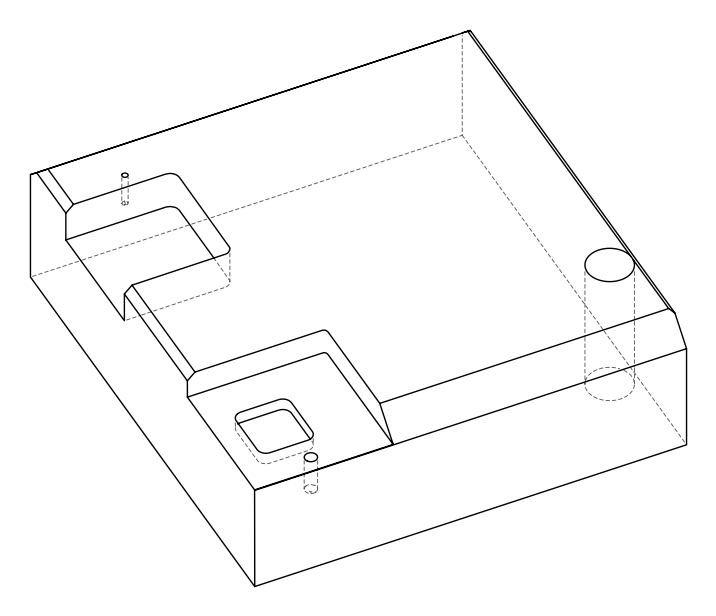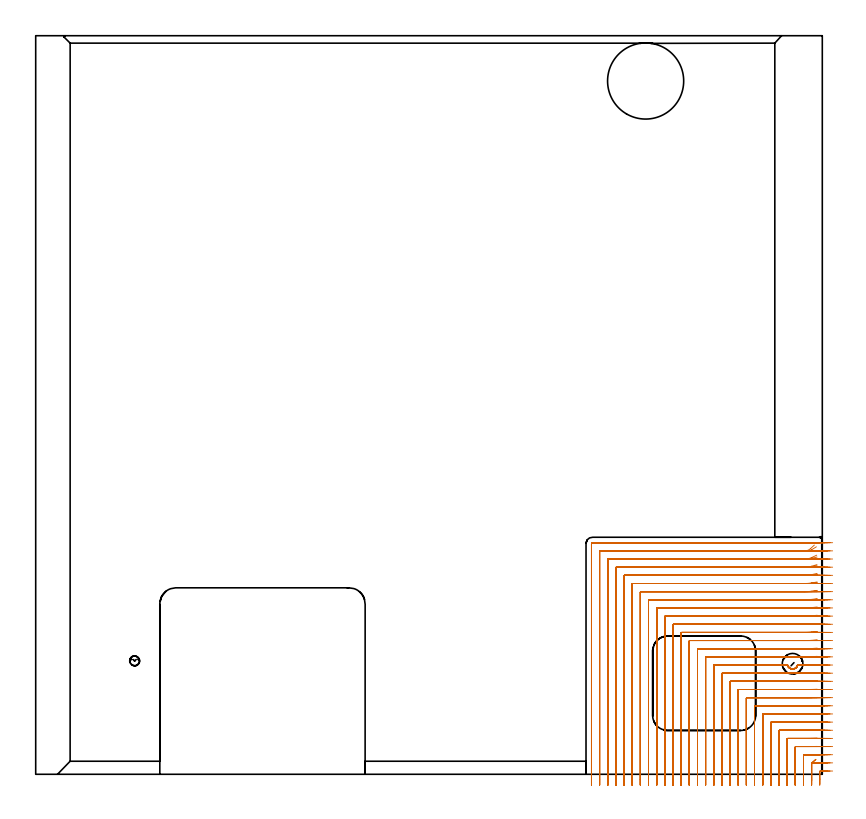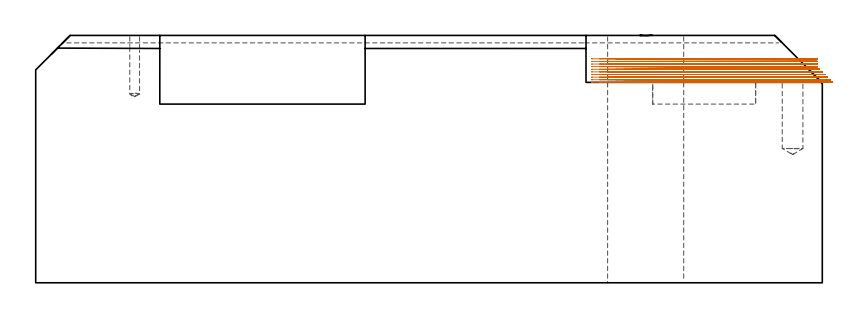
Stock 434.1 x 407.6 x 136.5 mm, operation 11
(PLAN: 13 operations, 6 tool changes, 243.5 min)
(1 SPOT_DRILL | STEP1POCKET | NXT0321_9005460120000 | 0.03 min | 2 mm3)
(2 SPOT_DRILL_1 | STEP1POCKET_1 | NXT0321_9005460120000 | 0.03 min | 2817 mm3)
(3 INDEXABLE_INSERT_DRILL_THROUGH_HOLE_FROM_SOLID | STEP1HOLE | NXT0302_036 | 0.56 min | 189021 mm3)
(4 DRILL_BLIND_HOLE_INTO_CENTER | STEP1POCKET | UGT0301_178 | 0.14 min | 729 mm3)
(5 DRILL_BLIND_HOLE_INTO_CENTER_1 | STEP1POCKET_1 | UGT0301_225 | 0.17 min | 3913 mm3)
(6 AREA_MILL | FG_CHAMFER_SURFACE | UGT0205_001 | 1.47 min | 1709 mm3)
(7 AREA_MILL_1 | FG_CHAMFER_SURFACE_1 | UGT0205_001 | 23.05 min | 73331 mm3)
(8 AREA_MILL_2 | FG_CHAMFER_SURFACE_2 | UGT0205_001 | 3.12 min | 3396 mm3)
(9 AREA_MILL_3 | FG_CHAMFER_SURFACE_3 | UGT0205_001 | 23.44 min | 121281 mm3)
(10 AREA_MILL_4 | FG_CHAMFER_SURFACE_4 | UGT0205_001 | 6.46 min | 3295 mm3)
(11 MILL_CORNER_NOTCH_RECTANGULAR | CORNER_NOTCH_RECTANGULAR | NXT0201_008 | Follow Part, ap 1.5, ae 75% | 152.91 min | 412389 mm3)
(12 MILL_RECTANGULAR_POCKET | POCKET_RECTANGULAR_STRAIGHT | NXT0201_012 | Follow Part, ap 4, ae 75% | 2.23 min | 34809 mm3)
(13 MILL_SLOT | SLOT_PARTIAL_RECTANGULAR | NXT0201_012 | Follow Part, ap 4, ae 75% | 29.83 min | 440398 mm3)
(TOOL NXT0321_9005460120000 | NC Spot Drill, 142deg, 12mm, Carbide, Uncoated | D12 PA142 FL30 Z2)
(TOOL NXT0302_036 | Index. Insert Drill 42mm [880-D4200L50-05] | D42 PA176 FL210 Z2)
(TOOL UGT0301_178 | Twist Drill 5.4 mm | D5.4 PA118 FL55 Z2)
(TOOL UGT0301_225 | Twist Drill 11.4 mm | D11.4 PA118 FL92 Z2)
(TOOL UGT0205_001 | Chamfer Mill 20 x 3 x 45 deg. | D20 FL50 Z2)
(TOOL NXT0201_008 | ENDMILL 6mm [2P460-0600-NA 1630] | D6 FL26 Z6)
(TOOL NXT0201_012 | ENDMILL 16mm [2P460-1600-NA 1630] | D16 FL38 Z6)
(OP 11 MILL_CORNER_NOTCH_RECTANGULAR, part 2 of 2)
G0 Z146.606
X431.295 Y60.578
Z123.603
G1 X428.3 Y60.408
G2 X424.475 Y60.3 R67.5 F500.
G1 X420.601
X420.532 Y60.044
X420.514 Y59.992
G2 X418.951 Y58.278 R2.947
X418.592 Y58.143 R3.042
X416.832 Y58.136 R3.045
X414.876 Y60.014 R2.953
X414.794 Y60.3 R3.057
G1 X374.495
G3 X374.2 Y60.005 R0.3
G1 Y-3.
Y-6. F250.
G0 Z146.606
X431.294 Y65.098
Z123.603
G1 X428.3 Y64.916
G2 X424.475 Y64.8 R63. F500.
G1 X369.995
G3 X369.7 Y64.505 R0.3
G1 Y-3.
Y-6. F250.
G0 Z146.606
X431.294 Y69.621
Z123.603
G1 X428.3 Y69.425
G2 X424.475 Y69.3 R58.5 F500.
G1 X365.495
G3 X365.2 Y69.005 R0.3
G1 Y-3.
Y-6. F250.
G0 Z146.606
X431.292 Y74.148
Z123.603
G1 X428.3 Y73.936
G2 X424.475 Y73.8 R54. F500.
G1 X360.995
G3 X360.7 Y73.505 R0.3
G1 Y-3.
Y-6. F250.
G0 Z146.606
X431.291 Y78.68
Z123.603
G1 X428.3 Y78.448
G2 X424.475 Y78.3 R49.5 F500.
G1 X356.496
G3 X356.2 Y78.004 R0.3
G1 Y-3.
Y-6. F250.
G0 Z146.606
X431.289 Y83.218
Z123.603
G1 X428.3 Y82.963
G2 X424.475 Y82.8 R45. F500.
G1 X351.996
G3 X351.7 Y82.504 R0.3
G1 Y-3.
Y-6. F250.
G0 Z146.606
X431.287 Y87.764
Z123.603
G1 X428.3 Y87.481
G2 X424.475 Y87.3 R40.5 F500.
G1 X347.496
G3 X347.2 Y87.004 R0.3
G1 Y-3.
Y-6. F250.
G0 Z146.606
X431.283 Y92.323
Z123.603
G1 X428.3 Y92.004
G2 X424.475 Y91.8 R36. F500.
G1 X342.996
G3 X342.7 Y91.504 R0.3
G1 Y-3.
Y-6. F250.
G0 Z146.606
X431.278 Y96.897
Z123.603
G1 X428.3 Y96.533
G2 X424.475 Y96.3 R31.5 F500.
G1 X338.496
G3 X338.2 Y96.004 R0.3
G1 Y-3.
Y-6. F250.
G0 Z146.606
X431.27 Y101.497
Z123.603
G1 X428.3 Y101.072
G2 X424.475 Y100.8 R27. F500.
G1 X333.997
G3 X333.7 Y100.503 R0.3
G1 Y-3.
Y-6. F250.
G0 Z146.606
X431.256 Y106.137
Z123.603
G1 X428.3 Y105.627
G2 X424.475 Y105.3 R22.5 F500.
G1 X329.497
G3 X329.2 Y105.003 R0.3
G1 Y-3.
Y-6. F250.
G0 Z146.606
X431.231 Y110.849
Z123.603
G1 X428.3 Y110.211
G2 X424.475 Y109.8 R18. F500.
G1 X324.997
G3 X324.7 Y109.503 R0.3
G1 Y-3.
Y-6. F250.
G0 Z146.606
X431.177 Y115.703
Z123.603
G1 X428.3 Y114.853
G2 X424.475 Y114.3 R13.5 F500.
G1 X320.497
G3 X320.2 Y114.003 R0.3
G1 Y-3.
Y-6. F250.
G0 Z146.606
X431.016 Y120.928
Z123.603
G1 X428.3 Y119.653
G2 X424.475 Y118.8 R9. F500.
G1 X315.997
G3 X315.7 Y118.503 R0.3
G1 Y-3.
Y-6. F250.
G0 Z146.606
X429.725 Y126.5
Z123.603
G1 X427.509 Y124.477
G2 X424.475 Y123.3 R4.5 F500.
G1 X311.497
G3 X311.2 Y123.003 R0.3
G1 Y-3.
Y-6. F250.
G0 Z146.606
X427.475 Y127.8
Z123.603
G1 X424.475
X307.2 F500.
G3 X306.7 Y127.3 R0.5
G1 Y-3.
Y-6. F250.
G0 Z146.606
X430.536 Y8.251
Z122.158
G1 X428.3 Y6.251
G3 X428.2 Y6.035 R0.3 F500.
G1 Y-0.768
Y-3.768 F250.
G0 Z146.606
X431.299 Y10.885
Z122.158
G1 X428.3 Y10.824
G2 X425.92 Y10.8 R117. F500.
G1 X423.993
G3 X423.7 Y10.507 R0.3
G1 Y-3.
Y-6. F250.
G0 Z146.606
X431.299 Y15.389
Z122.158
G1 X428.3 Y15.325
G2 X425.92 Y15.3 R112.5 F500.
G1 X419.493
G3 X419.2 Y15.007 R0.3
G1 Y-3.
Y-6. F250.
G0 Z146.606
X431.299 Y19.892
Z122.158
G1 X428.3 Y19.826
G2 X425.92 Y19.8 R108. F500.
G1 X414.993
G3 X414.7 Y19.507 R0.3
G1 Y-3.
Y-6. F250.
G0 Z146.606
X431.299 Y24.396
Z122.158
G1 X428.3 Y24.327
G2 X425.92 Y24.3 R103.5 F500.
G1 X410.493
G3 X410.2 Y24.007 R0.3
G1 Y-3.
Y-6. F250.
G0 Z146.606
X431.299 Y28.901
Z122.158
G1 X428.3 Y28.829
G2 X425.92 Y28.8 R99. F500.
G1 X405.994
G3 X405.7 Y28.506 R0.3
G1 Y-3.
Y-6. F250.
G0 Z146.606
X431.299 Y33.406
Z122.158
G1 X428.3 Y33.33
G2 X425.92 Y33.3 R94.5 F500.
G1 X401.494
G3 X401.2 Y33.006 R0.3
G1 Y-3.
Y-6. F250.
G0 Z146.606
X431.299 Y37.911
Z122.158
G1 X428.3 Y37.831
G2 X425.92 Y37.8 R90. F500.
G1 X396.994
G3 X396.7 Y37.506 R0.3
G1 Y-3.
Y-6. F250.
G0 Z146.606
X431.299 Y42.417
Z122.158
G1 X428.3 Y42.333
G2 X425.92 Y42.3 R85.5 F500.
G1 X392.494
G3 X392.2 Y42.006 R0.3
G1 Y-3.
Y-6. F250.
G0 Z146.606
X431.299 Y46.923
Z122.158
G1 X428.3 Y46.835
G2 X425.92 Y46.8 R81. F500.
G1 X387.994
G3 X387.7 Y46.506 R0.3
G1 Y-3.
Y-6. F250.
G0 Z146.606
X431.299 Y51.43
Z122.158
G1 X428.3 Y51.337
G2 X425.92 Y51.3 R76.5 F500.
G1 X383.495
G3 X383.2 Y51.005 R0.3
G1 Y-3.
Y-6. F250.
G0 Z146.606
X431.298 Y55.939
Z122.158
G1 X428.3 Y55.839
G2 X425.92 Y55.8 R72. F500.
G1 X378.995
G3 X378.7 Y55.505 R0.3
G1 Y-3.
Y-6. F250.
G0 Z146.606
X431.298 Y60.448
Z122.158
G1 X428.3 Y60.342
G2 X425.92 Y60.3 R67.5 F500.
G1 X420.605
G2 X420.32 Y59.554 R3.046
X418.952 Y58.279 R2.939
X416.832 Y58.136 R3.045
X414.876 Y60.014 R2.953
X414.794 Y60.3 R3.057
G1 X374.495
G3 X374.2 Y60.005 R0.3
G1 Y-3.
Y-6. F250.
G0 Z146.606
X431.298 Y64.958
Z122.158
G1 X428.3 Y64.845
G2 X425.92 Y64.8 R63. F500.
G1 X369.995
G3 X369.7 Y64.505 R0.3
G1 Y-3.
Y-6. F250.
G0 Z146.606
X431.297 Y69.47
Z122.158
G1 X428.3 Y69.348
G2 X425.92 Y69.3 R58.5 F500.
G1 X365.495
G3 X365.2 Y69.005 R0.3
G1 Y-3.
Y-6. F250.
G0 Z146.606
X431.297 Y73.985
Z122.158
G1 X428.3 Y73.852
G2 X425.92 Y73.8 R54. F500.
G1 X360.995
G3 X360.7 Y73.505 R0.3
G1 Y-3.
Y-6. F250.
G0 Z146.606
X431.296 Y78.501
Z122.158
G1 X428.3 Y78.357
G2 X425.92 Y78.3 R49.5 F500.
G1 X356.496
G3 X356.2 Y78.004 R0.3
G1 Y-3.
Y-6. F250.
G0 Z146.606
X431.296 Y83.022
Z122.158
G1 X428.3 Y82.863
G2 X425.92 Y82.8 R45. F500.
G1 X351.996
G3 X351.7 Y82.504 R0.3
G1 Y-3.
Y-6. F250.
G0 Z146.606
X431.295 Y87.546
Z122.158
G1 X428.3 Y87.37
G2 X425.92 Y87.3 R40.5 F500.
G1 X347.496
G3 X347.2 Y87.004 R0.3
G1 Y-3.
Y-6. F250.
G0 Z146.606
X431.293 Y92.077
Z122.158
G1 X428.3 Y91.879
G2 X425.92 Y91.8 R36. F500.
G1 X342.996
G3 X342.7 Y91.504 R0.3
G1 Y-3.
Y-6. F250.
G0 Z146.606
X431.291 Y96.617
Z122.158
G1 X428.3 Y96.39
G2 X425.92 Y96.3 R31.5 F500.
G1 X338.496
G3 X338.2 Y96.004 R0.3
G1 Y-3.
Y-6. F250.
G0 Z146.606
X431.288 Y101.17
Z122.158
G1 X428.3 Y100.905
G2 X425.92 Y100.8 R27. F500.
G1 X333.997
G3 X333.7 Y100.503 R0.3
G1 Y-3.
Y-6. F250.
G0 Z146.606
X431.283 Y105.744
Z122.158
G1 X428.3 Y105.426
G2 X425.92 Y105.3 R22.5 F500.
G1 X329.497
G3 X329.2 Y105.003 R0.3
G1 Y-3.
Y-6. F250.
G0 Z146.606
X431.274 Y110.355
Z122.158
G1 X428.3 Y109.958
G2 X425.92 Y109.8 R18. F500.
G1 X324.997
G3 X324.7 Y109.503 R0.3
G1 Y-3.
Y-6. F250.
G0 Z146.606
X431.253 Y115.04
Z122.158
G1 X428.3 Y114.511
G2 X425.92 Y114.3 R13.5 F500.
G1 X320.497
G3 X320.2 Y114.003 R0.3
G1 Y-3.
Y-6. F250.
G0 Z146.606
X431.193 Y119.914
Z122.158
G1 X428.3 Y119.12
G2 X425.92 Y118.8 R9. F500.
G1 X315.997
G3 X315.7 Y118.503 R0.3
G1 Y-3.
Y-6. F250.
G0 Z146.606
X430.833 Y125.54
Z122.158
G1 X428.278 Y123.968
G2 X425.92 Y123.3 R4.5 F500.
G1 X311.497
G3 X311.2 Y123.003 R0.3
G1 Y-3.
Y-6. F250.
G0 Z146.606
X428.92 Y127.8
Z122.158
G1 X425.92
X307.2 F500.
G3 X306.7 Y127.3 R0.5
G1 Y-3.
Y-6. F250.
G0 Z146.606
X430.536 Y8.228
Z120.714
G1 X428.3 Y6.229
G3 X428.2 Y6.013 R0.3 F500.
G1 Y-0.768
Y-3.768 F250.
G0 Z146.606
X431.3 Y10.827
Z120.714
G1 X428.3 Y10.804
G2 X427.373 Y10.8 R117. F500.
G1 X423.993
G3 X423.7 Y10.507 R0.3
G1 Y-3.
Y-6. F250.
G0 Z146.606
X431.3 Y15.329
Z120.714
G1 X428.3 Y15.304
G2 X427.373 Y15.3 R112.5 F500.
G1 X419.493
G3 X419.2 Y15.007 R0.3
G1 Y-3.
Y-6. F250.
G0 Z146.606
X431.3 Y19.83
Z120.714
G1 X428.3 Y19.804
G2 X427.373 Y19.8 R108. F500.
G1 X414.993
G3 X414.7 Y19.507 R0.3
G1 Y-3.
Y-6. F250.
G0 Z146.606
X431.3 Y24.331
Z120.714
G1 X428.3 Y24.304
G2 X427.373 Y24.3 R103.5 F500.
G1 X410.493
G3 X410.2 Y24.007 R0.3
G1 Y-3.
Y-6. F250.
G0 Z146.606
X431.3 Y28.832
Z120.714
G1 X428.3 Y28.804
G2 X427.373 Y28.8 R99. F500.
G1 X405.994
G3 X405.7 Y28.506 R0.3
G1 Y-3.
Y-6. F250.
G0 Z146.606
X431.3 Y33.334
Z120.714
G1 X428.3 Y33.305
G2 X427.373 Y33.3 R94.5 F500.
G1 X401.494
G3 X401.2 Y33.006 R0.3
G1 Y-3.
Y-6. F250.
G0 Z146.606
X431.3 Y37.836
Z120.714
G1 X428.3 Y37.805
G2 X427.373 Y37.8 R90. F500.
G1 X396.994
G3 X396.7 Y37.506 R0.3
G1 Y-3.
Y-6. F250.
G0 Z146.606
X431.3 Y42.338
Z120.714
G1 X428.3 Y42.305
G2 X427.373 Y42.3 R85.5 F500.
G1 X392.494
G3 X392.2 Y42.006 R0.3
G1 Y-3.
Y-6. F250.
G0 Z146.606
X431.3 Y46.84
Z120.714
G1 X428.3 Y46.805
G2 X427.373 Y46.8 R81. F500.
G1 X387.994
G3 X387.7 Y46.506 R0.3
G1 Y-3.
Y-6. F250.
G0 Z146.606
X431.3 Y51.342
Z120.714
G1 X428.3 Y51.306
G2 X427.373 Y51.3 R76.5 F500.
G1 X383.495
G3 X383.2 Y51.005 R0.3
G1 Y-3.
Y-6. F250.
G0 Z146.606
X431.3 Y55.845
Z120.714
G1 X428.3 Y55.806
G2 X427.373 Y55.8 R72. F500.
G1 X378.995
G3 X378.7 Y55.505 R0.3
G1 Y-3.
Y-6. F250.
G0 Z146.606
X431.3 Y60.348
Z120.714
G1 X428.3 Y60.306
G2 X427.373 Y60.3 R67.5 F500.
G1 X420.605
G2 X420.32 Y59.554 R3.046
X418.952 Y58.279 R2.939
X416.832 Y58.136 R3.045
X414.876 Y60.014 R2.953
X414.794 Y60.3 R3.057
G1 X378.995
X374.495
G3 X374.2 Y60.005 R0.3
G1 Y-3.
Y-6. F250.
G0 Z146.606
X431.3 Y64.851
Z120.714
G1 X428.3 Y64.807
G2 X427.373 Y64.8 R63. F500.
G1 X369.995
G3 X369.7 Y64.505 R0.3
G1 Y-3.
Y-6. F250.
G0 Z146.606
X431.3 Y69.355
Z120.714
G1 X428.3 Y69.307
G2 X427.373 Y69.3 R58.5 F500.
G1 X365.495
G3 X365.2 Y69.005 R0.3
G1 Y-3.
Y-6. F250.
G0 Z146.606
X431.3 Y73.859
Z120.714
G1 X428.3 Y73.808
G2 X427.373 Y73.8 R54. F500.
G1 X360.995
G3 X360.7 Y73.505 R0.3
G1 Y-3.
Y-6. F250.
G0 Z146.606
X431.299 Y78.365
Z120.714
G1 X428.3 Y78.309
G2 X427.373 Y78.3 R49.5 F500.
G1 X356.496
G3 X356.2 Y78.004 R0.3
G1 Y-3.
Y-6. F250.
G0 Z146.606
X431.299 Y82.871
Z120.714
G1 X428.3 Y82.81
G2 X427.373 Y82.8 R45. F500.
G1 X351.996
G3 X351.7 Y82.504 R0.3
G1 Y-3.
Y-6. F250.
G0 Z146.606
X431.299 Y87.379
Z120.714
G1 X428.3 Y87.311
G2 X427.373 Y87.3 R40.5 F500.
G1 X347.496
G3 X347.2 Y87.004 R0.3
G1 Y-3.
Y-6. F250.
G0 Z146.606
X431.299 Y91.889
Z120.714
G1 X428.3 Y91.812
G2 X427.373 Y91.8 R36. F500.
G1 X342.996
G3 X342.7 Y91.504 R0.3
G1 Y-3.
Y-6. F250.
G0 Z146.606
X431.299 Y96.402
Z120.714
G1 X428.3 Y96.314
G2 X427.373 Y96.3 R31.5 F500.
G1 X338.496
G3 X338.2 Y96.004 R0.3
G1 Y-3.
Y-6. F250.
G0 Z146.606
X431.298 Y100.919
Z120.714
G1 X428.3 Y100.816
G2 X427.373 Y100.8 R27. F500.
G1 X333.997
G3 X333.7 Y100.503 R0.3
G1 Y-3.
Y-6. F250.
G0 Z146.606
X431.297 Y105.443
Z120.714
G1 X428.3 Y105.319
G2 X427.373 Y105.3 R22.5 F500.
G1 X329.497
G3 X329.2 Y105.003 R0.3
G1 Y-3.
Y-6. F250.
G0 Z146.606
X431.296 Y109.978
Z120.714
G1 X428.3 Y109.824
G2 X427.373 Y109.8 R18. F500.
G1 X324.997
G3 X324.7 Y109.503 R0.3
G1 Y-3.
Y-6. F250.
G0 Z146.606
X431.293 Y114.538
Z120.714
G1 X428.3 Y114.332
G2 X427.373 Y114.3 R13.5 F500.
G1 X320.497
G3 X320.2 Y114.003 R0.3
G1 Y-3.
Y-6. F250.
G0 Z146.606
X431.284 Y119.157
Z120.714
G1 X428.3 Y118.848
G2 X427.373 Y118.8 R9. F500.
G1 X315.997
G3 X315.7 Y118.503 R0.3
G1 Y-3.
Y-6. F250.
G0 Z146.606
X431.3 Y123.397
Z120.714
G1 X428.3
G2 X427.373 Y123.3 R4.5 F500.
G1 X311.497
G3 X311.2 Y123.003 R0.3
G1 Y-3.
Y-6. F250.
G0 Z146.606
X430.373 Y127.8
Z120.714
G1 X427.373
X307.2 F500.
G3 X306.7 Y127.3 R0.5
G1 Y-3.
Y-6. F250.
G0 Z146.606
X430.536 Y8.223
Z119.269
G1 X428.3 Y6.224
G3 X428.2 Y6.008 R0.3 F500.
G1 Y-0.768
Y-3.768 F250.
G0 Z146.606
X431.3 Y10.8
Z119.269
G1 X428.3
X423.993 F500.
G3 X423.7 Y10.507 R0.3
G1 Y-3.
Y-6. F250.
G0 Z146.606
X431.3 Y15.3
Z119.269
G1 X428.3
X419.493 F500.
G3 X419.2 Y15.007 R0.3
G1 Y-3.
Y-6. F250.
G0 Z146.606
X431.3 Y19.8
Z119.269
G1 X428.3
X414.993 F500.
G3 X414.7 Y19.507 R0.3
G1 Y-3.
Y-6. F250.
G0 Z146.606
X431.3 Y24.3
Z119.269
G1 X428.3
X410.493 F500.
G3 X410.2 Y24.007 R0.3
G1 Y-3.
Y-6. F250.
G0 Z146.606
X431.3 Y28.8
Z119.269
G1 X428.3
X405.994 F500.
G3 X405.7 Y28.506 R0.3
G1 Y-3.
Y-6. F250.
G0 Z146.606
X431.3 Y33.3
Z119.269
G1 X428.3
X401.494 F500.
G3 X401.2 Y33.006 R0.3
G1 Y-3.
Y-6. F250.
G0 Z146.606
X431.3 Y37.8
Z119.269
G1 X428.3
X396.994 F500.
G3 X396.7 Y37.506 R0.3
G1 Y-3.
Y-6. F250.
G0 Z146.606
X431.3 Y42.3
Z119.269
G1 X428.3
X392.494 F500.
G3 X392.2 Y42.006 R0.3
G1 Y-3.
Y-6. F250.
G0 Z146.606
X431.3 Y46.8
Z119.269
G1 X428.3
X387.994 F500.
G3 X387.7 Y46.506 R0.3
G1 Y-3.
Y-6. F250.
G0 Z146.606
X431.3 Y51.3
Z119.269
G1 X428.3
X383.495 F500.
G3 X383.2 Y51.005 R0.3
G1 Y-3.
Y-6. F250.
G0 Z146.606
X431.3 Y55.8
Z119.269
G1 X428.3
X378.995 F500.
G3 X378.7 Y55.505 R0.3
G1 Y-3.
Y-6. F250.
G0 Z146.606
X431.3 Y60.3
Z119.269
G1 X428.3
X420.605 F500.
G2 X420.32 Y59.554 R3.046
X418.952 Y58.279 R2.939
X416.832 Y58.136 R3.045
X414.876 Y60.014 R2.953
X414.794 Y60.3 R3.057
G1 X374.495
G3 X374.2 Y60.005 R0.3
G1 Y-3.
Y-6. F250.
G0 Z146.606
X431.3 Y64.8
Z119.269
G1 X428.3
X369.995 F500.
G3 X369.7 Y64.505 R0.3
G1 Y-3.
Y-6. F250.
G0 Z146.606
X431.3 Y69.3
Z119.269
G1 X428.3
X365.495 F500.
G3 X365.2 Y69.005 R0.3
G1 Y-3.
Y-6. F250.
G0 Z146.606
X431.3 Y73.8
Z119.269
G1 X428.3
X360.995 F500.
G3 X360.7 Y73.505 R0.3
G1 Y-3.
Y-6. F250.
G0 Z146.606
X431.3 Y78.3
Z119.269
G1 X428.3
X356.496 F500.
G3 X356.2 Y78.004 R0.3
G1 Y-3.
Y-6. F250.
G0 Z146.606
X431.3 Y82.8
Z119.269
G1 X428.3
X351.996 F500.
G3 X351.7 Y82.504 R0.3
G1 Y-3.
Y-6. F250.
G0 Z146.606
X431.3 Y87.3
Z119.269
G1 X428.3
X347.496 F500.
G3 X347.2 Y87.004 R0.3
G1 Y-3.
Y-6. F250.
G0 Z146.606
X431.3 Y91.8
Z119.269
G1 X428.3
X342.996 F500.
G3 X342.7 Y91.504 R0.3
G1 Y-3.
Y-6. F250.
G0 Z146.606
X431.3 Y96.3
Z119.269
G1 X428.3
X338.496 F500.
G3 X338.2 Y96.004 R0.3
G1 Y-3.
Y-6. F250.
G0 Z146.606
X431.3 Y100.8
Z119.269
G1 X428.3
X333.997 F500.
G3 X333.7 Y100.503 R0.3
G1 Y-3.
Y-6. F250.
G0 Z146.606
X431.3 Y105.3
Z119.269
G1 X428.3
X329.497 F500.
G3 X329.2 Y105.003 R0.3
G1 Y-3.
Y-6. F250.
G0 Z146.606
X431.3 Y109.8
Z119.269
G1 X428.3
X324.997 F500.
G3 X324.7 Y109.503 R0.3
G1 Y-3.
Y-6. F250.
G0 Z146.606
X431.3 Y114.3
Z119.269
G1 X428.3
X320.497 F500.
G3 X320.2 Y114.003 R0.3
G1 Y-3.
Y-6. F250.
G0 Z146.606
X431.3 Y118.8
Z119.269
G1 X428.3
X315.997 F500.
G3 X315.7 Y118.503 R0.3
G1 Y-3.
Y-6. F250.
G0 Z146.606
X431.3 Y123.3
Z119.269
G1 X428.3
X311.497 F500.
G3 X311.2 Y123.003 R0.3
G1 Y-3.
Y-6. F250.
G0 Z146.606
X431.3 Y127.8
Z119.269
G1 X428.3
X307.2 F500.
G3 X306.7 Y127.3 R0.5
G1 Y-3.
Y-6. F250.
G0 Z146.606
X432.576 Y6.3
Z117.824
G1 X429.576
X428.493 F500.
G3 X428.2 Y6.007 R0.3
G1 Y-2.522
Y-5.522 F250.
G0 Z146.606
X432.576 Y10.8
Z117.824
G1 X429.576
X423.993 F500.
G3 X423.7 Y10.507 R0.3
G1 Y-3.
Y-6. F250.
G0 Z146.606
X432.576 Y15.3
Z117.824
G1 X429.576
X419.493 F500.
G3 X419.2 Y15.007 R0.3
G1 Y-3.
Y-6. F250.
G0 Z146.606
X432.576 Y19.8
Z117.824
G1 X429.576
X414.993 F500.
G3 X414.7 Y19.507 R0.3
G1 Y-3.
Y-6. F250.
G0 Z146.606
X432.576 Y24.3
Z117.824
G1 X429.576
X410.493 F500.
G3 X410.2 Y24.007 R0.3
G1 Y-3.
Y-6. F250.
G0 Z146.606
X432.576 Y28.8
Z117.824
G1 X429.576
X405.994 F500.
G3 X405.7 Y28.506 R0.3
G1 Y-3.
Y-6. F250.
G0 Z146.606
X432.576 Y33.3
Z117.824
G1 X429.576
X401.494 F500.
G3 X401.2 Y33.006 R0.3
G1 Y-3.
Y-6. F250.
G0 Z146.606
X432.576 Y37.8
Z117.824
G1 X429.576
X396.994 F500.
G3 X396.7 Y37.506 R0.3
G1 Y-3.
Y-6. F250.
G0 Z146.606
X432.576 Y42.3
Z117.824
G1 X429.576
X392.494 F500.
G3 X392.2 Y42.006 R0.3
G1 Y-3.
Y-6. F250.
G0 Z146.606
X432.576 Y46.8
Z117.824
G1 X429.576
X387.994 F500.
G3 X387.7 Y46.506 R0.3
G1 Y-3.
Y-6. F250.
G0 Z146.606
X432.576 Y51.3
Z117.824
G1 X429.576
X383.495 F500.
G3 X383.2 Y51.005 R0.3
G1 Y-3.
Y-6. F250.
G0 Z146.606
X432.576 Y55.8
Z117.824
G1 X429.576
X378.995 F500.
G3 X378.7 Y55.505 R0.3
G1 Y-3.
Y-6. F250.
G0 Z146.606
X432.576 Y60.3
Z117.824
G1 X429.576
X420.605 F500.
G2 X420.32 Y59.554 R3.046
X418.952 Y58.279 R2.939
X416.832 Y58.136 R3.045
X414.876 Y60.014 R2.953
X414.794 Y60.3 R3.057
G1 X374.495
G3 X374.2 Y60.005 R0.3
G1 Y-3.
Y-6. F250.
G0 Z146.606
X432.576 Y64.8
Z117.824
G1 X429.576
X369.995 F500.
G3 X369.7 Y64.505 R0.3
G1 Y-3.
Y-6. F250.
G0 Z146.606
X432.576 Y69.3
Z117.824
G1 X429.576
X365.495 F500.
G3 X365.2 Y69.005 R0.3
G1 Y-3.
Y-6. F250.
G0 Z146.606
X432.576 Y73.8
Z117.824
G1 X429.576
X360.995 F500.
G3 X360.7 Y73.505 R0.3
G1 Y-3.
Y-6. F250.
G0 Z146.606
X432.576 Y78.3
Z117.824
G1 X429.576
X356.496 F500.
G3 X356.2 Y78.004 R0.3
G1 Y-3.
Y-6. F250.
G0 Z146.606
X432.576 Y82.8
Z117.824
G1 X429.576
X351.996 F500.
G3 X351.7 Y82.504 R0.3
G1 Y-3.
Y-6. F250.
G0 Z146.606
X432.576 Y87.3
Z117.824
G1 X429.576
X347.496 F500.
G3 X347.2 Y87.004 R0.3
G1 Y-3.
Y-6. F250.
G0 Z146.606
X432.576 Y91.8
Z117.824
G1 X429.576
X342.996 F500.
G3 X342.7 Y91.504 R0.3
G1 Y-3.
Y-6. F250.
G0 Z146.606
X432.576 Y96.3
Z117.824
G1 X429.576
X338.496 F500.
G3 X338.2 Y96.004 R0.3
G1 Y-3.
Y-6. F250.
G0 Z146.606
X432.576 Y100.8
Z117.824
G1 X429.576
X333.997 F500.
G3 X333.7 Y100.503 R0.3
G1 Y-3.
Y-6. F250.
G0 Z146.606
X432.576 Y105.3
Z117.824
G1 X429.576
X329.497 F500.
G3 X329.2 Y105.003 R0.3
G1 Y-3.
Y-6. F250.
G0 Z146.606
X432.576 Y109.8
Z117.824
G1 X429.576
X324.997 F500.
G3 X324.7 Y109.503 R0.3
G1 Y-3.
Y-6. F250.
G0 Z146.606
X432.576 Y114.3
Z117.824
G1 X429.576
X320.497 F500.
G3 X320.2 Y114.003 R0.3
G1 Y-3.
Y-6. F250.
G0 Z146.606
X432.576 Y118.8
Z117.824
G1 X429.576
X315.997 F500.
G3 X315.7 Y118.503 R0.3
G1 Y-3.
Y-6. F250.
G0 Z146.606
X432.576 Y123.3
Z117.824
G1 X429.576
X311.497 F500.
G3 X311.2 Y123.003 R0.3
G1 Y-3.
Y-6. F250.
G0 Z146.606
X432.576 Y127.8
Z117.824
G1 X429.576
X307.2 F500.
G3 X306.7 Y127.3 R0.5
G1 Y-3.
Y-6. F250.
G0 Z146.606
X434.021 Y6.3
Z116.379
G1 X431.021
X428.493 F500.
G3 X428.2 Y6.007 R0.3
G1 Y-2.995
Y-5.995 F250.
G0 Z146.606
X434.021 Y10.8
Z116.379
G1 X431.021
X423.993 F500.
G3 X423.7 Y10.507 R0.3
G1 Y-3.
Y-6. F250.
G0 Z146.606
X434.021 Y15.3
Z116.379
G1 X431.021
X419.493 F500.
G3 X419.2 Y15.007 R0.3
G1 Y-3.
Y-6. F250.
G0 Z146.606
X434.021 Y19.8
Z116.379
G1 X431.021
X414.993 F500.
G3 X414.7 Y19.507 R0.3
G1 Y-3.
Y-6. F250.
G0 Z146.606
X434.021 Y24.3
Z116.379
G1 X431.021
X410.493 F500.
G3 X410.2 Y24.007 R0.3
G1 Y-3.
Y-6. F250.
G0 Z146.606
X434.021 Y28.8
Z116.379
G1 X431.021
X405.994 F500.
G3 X405.7 Y28.506 R0.3
G1 Y-3.
Y-6. F250.
G0 Z146.606
X434.02 Y33.3
Z116.379
G1 X431.02
X401.494 F500.
G3 X401.2 Y33.006 R0.3
G1 Y-3.
Y-6. F250.
G0 Z146.606
X434.02 Y37.8
Z116.379
G1 X431.02
X396.994 F500.
G3 X396.7 Y37.506 R0.3
G1 Y-3.
Y-6. F250.
G0 Z146.606
X434.02 Y42.3
Z116.379
G1 X431.02
X392.494 F500.
G3 X392.2 Y42.006 R0.3
G1 Y-3.
Y-6. F250.
G0 Z146.606
X434.02 Y46.8
Z116.379
G1 X431.02
X387.994 F500.
G3 X387.7 Y46.506 R0.3
G1 Y-3.
Y-6. F250.
G0 Z146.606
X434.02 Y51.3
Z116.379
G1 X431.02
X383.495 F500.
G3 X383.2 Y51.005 R0.3
G1 Y-3.
Y-6. F250.
G0 Z146.606
X434.02 Y55.8
Z116.379
G1 X431.02
X378.995 F500.
G3 X378.7 Y55.505 R0.3
G1 Y-3.
Y-6. F250.
G0 Z146.606
X434.02 Y60.3
Z116.379
G1 X431.02
X420.605 F500.
G2 X420.32 Y59.554 R3.046
X418.952 Y58.279 R2.939
X416.832 Y58.136 R3.045
X414.876 Y60.014 R2.953
X414.794 Y60.3 R3.057
G1 X374.495
G3 X374.2 Y60.005 R0.3
G1 Y-3.
Y-6. F250.
G0 Z146.606
X434.02 Y64.8
Z116.379
G1 X431.02
X369.995 F500.
G3 X369.7 Y64.505 R0.3
G1 Y-3.
Y-6. F250.
G0 Z146.606
X434.02 Y69.3
Z116.379
G1 X431.02
X365.495 F500.
G3 X365.2 Y69.005 R0.3
G1 Y-3.
Y-6. F250.
G0 Z146.606
X434.02 Y73.8
Z116.379
G1 X431.02
X360.995 F500.
G3 X360.7 Y73.505 R0.3
G1 Y-3.
Y-6. F250.
G0 Z146.606
X434.02 Y78.3
Z116.379
G1 X431.02
X356.496 F500.
G3 X356.2 Y78.004 R0.3
G1 Y-3.
Y-6. F250.
G0 Z146.606
X434.02 Y82.8
Z116.379
G1 X431.02
X351.996 F500.
G3 X351.7 Y82.504 R0.3
G1 Y-3.
Y-6. F250.
G0 Z146.606
X434.02 Y87.3
Z116.379
G1 X431.02
X347.496 F500.
G3 X347.2 Y87.004 R0.3
G1 Y-3.
Y-6. F250.
G0 Z146.606
X434.02 Y91.8
Z116.379
G1 X431.02
X342.996 F500.
G3 X342.7 Y91.504 R0.3
G1 Y-3.
Y-6. F250.
G0 Z146.606
X434.02 Y96.3
Z116.379
G1 X431.02
X338.496 F500.
G3 X338.2 Y96.004 R0.3
G1 Y-3.
Y-6. F250.
G0 Z146.606
X434.02 Y100.8
Z116.379
G1 X431.02
X333.997 F500.
G3 X333.7 Y100.503 R0.3
G1 Y-3.
Y-6. F250.
G0 Z146.606
X434.02 Y105.3
Z116.379
G1 X431.02
X329.497 F500.
G3 X329.2 Y105.003 R0.3
G1 Y-3.
Y-6. F250.
G0 Z146.606
X434.02 Y109.8
Z116.379
G1 X431.02
X324.997 F500.
G3 X324.7 Y109.503 R0.3
G1 Y-3.
Y-6. F250.
G0 Z146.606
X434.02 Y114.3
Z116.379
G1 X431.02
X320.497 F500.
G3 X320.2 Y114.003 R0.3
G1 Y-3.
Y-6. F250.
G0 Z146.606
X434.02 Y118.8
Z116.379
G1 X431.02
X315.997 F500.
G3 X315.7 Y118.503 R0.3
G1 Y-3.
Y-6. F250.
G0 Z146.606
X434.02 Y123.3
Z116.379
G1 X431.02
X311.497 F500.
G3 X311.2 Y123.003 R0.3
G1 Y-3.
Y-6. F250.
G0 Z146.606
X434.02 Y127.8
Z116.379
G1 X431.02
X307.2 F500.
G3 X306.7 Y127.3 R0.5
G1 Y-3.
Y-6. F250.
G0 Z146.606
X435.466 Y6.3
Z114.934
G1 X432.466
X428.493 F500.
G3 X428.2 Y6.007 R0.3
G1 Y-3.
Y-6. F250.
G0 Z146.606
X435.466 Y10.8
Z114.934
G1 X432.466
X423.993 F500.
G3 X423.7 Y10.507 R0.3
G1 Y-3.
Y-6. F250.
G0 Z146.606
X435.466 Y15.3
Z114.934
G1 X432.466
X419.493 F500.
G3 X419.2 Y15.007 R0.3
G1 Y-3.
Y-6. F250.
G0 Z146.606
X435.466 Y19.8
Z114.934
G1 X432.466
X414.993 F500.
G3 X414.7 Y19.507 R0.3
G1 Y-3.
Y-6. F250.
G0 Z146.606
X435.465 Y24.3
Z114.934
G1 X432.465
X410.493 F500.
G3 X410.2 Y24.007 R0.3
G1 Y-3.
Y-6. F250.
G0 Z146.606
X435.465 Y28.8
Z114.934
G1 X432.465
X405.994 F500.
G3 X405.7 Y28.506 R0.3
G1 Y-3.
Y-6. F250.
G0 Z146.606
X435.465 Y33.3
Z114.934
G1 X432.465
X401.494 F500.
G3 X401.2 Y33.006 R0.3
G1 Y-3.
Y-6. F250.
G0 Z146.606
X435.465 Y37.8
Z114.934
G1 X432.465
X396.994 F500.
G3 X396.7 Y37.506 R0.3
G1 Y-3.
Y-6. F250.
G0 Z146.606
X435.465 Y42.3
Z114.934
G1 X432.465
X392.494 F500.
G3 X392.2 Y42.006 R0.3
G1 Y-3.
Y-6. F250.
G0 Z146.606
X435.465 Y46.8
Z114.934
G1 X432.465
X387.994 F500.
G3 X387.7 Y46.506 R0.3
G1 Y-3.
Y-6. F250.
G0 Z146.606
X435.465 Y51.3
Z114.934
G1 X432.465
X383.495 F500.
G3 X383.2 Y51.005 R0.3
G1 Y-3.
Y-6. F250.
G0 Z146.606
X435.465 Y55.8
Z114.934
G1 X432.465
X378.995 F500.
G3 X378.7 Y55.505 R0.3
G1 Y-3.
Y-6. F250.
G0 Z146.606
X435.465 Y60.3
Z114.934
G1 X432.465
X420.605 F500.
G2 X420.32 Y59.554 R3.046
X418.952 Y58.279 R2.939
X416.832 Y58.136 R3.045
X414.876 Y60.014 R2.953
X414.794 Y60.3 R3.057
G1 X378.995
X374.495
G3 X374.2 Y60.005 R0.3
G1 Y-3.
Y-6. F250.
G0 Z146.606
X435.465 Y64.8
Z114.934
G1 X432.465
X369.995 F500.
G3 X369.7 Y64.505 R0.3
G1 Y-3.
Y-6. F250.
G0 Z146.606
X435.465 Y69.3
Z114.934
G1 X432.465
X365.495 F500.
G3 X365.2 Y69.005 R0.3
G1 Y-3.
Y-6. F250.
G0 Z146.606
X435.465 Y73.8
Z114.934
G1 X432.465
X360.995 F500.
G3 X360.7 Y73.505 R0.3
G1 Y-3.
Y-6. F250.
G0 Z146.606
X435.465 Y78.3
Z114.934
G1 X432.465
X356.496 F500.
G3 X356.2 Y78.004 R0.3
G1 Y-3.
Y-6. F250.
G0 Z146.606
X435.465 Y82.8
Z114.934
G1 X432.465
X351.996 F500.
G3 X351.7 Y82.504 R0.3
G1 Y-3.
Y-6. F250.
G0 Z146.606
X435.465 Y87.3
Z114.934
G1 X432.465
X347.496 F500.
G3 X347.2 Y87.004 R0.3
G1 Y-3.
Y-6. F250.
G0 Z146.606
X435.465 Y91.8
Z114.934
G1 X432.465
X342.996 F500.
G3 X342.7 Y91.504 R0.3
G1 Y-3.
Y-6. F250.
G0 Z146.606
X435.465 Y96.3
Z114.934
G1 X432.465
X338.496 F500.
G3 X338.2 Y96.004 R0.3
G1 Y-3.
Y-6. F250.
G0 Z146.606
X435.465 Y100.8
Z114.934
G1 X432.465
X333.997 F500.
G3 X333.7 Y100.503 R0.3
G1 Y-3.
Y-6. F250.
G0 Z146.606
X435.465 Y105.3
Z114.934
G1 X432.465
X329.497 F500.
G3 X329.2 Y105.003 R0.3
G1 Y-3.
Y-6. F250.
G0 Z146.606
X435.465 Y109.8
Z114.934
G1 X432.465
X324.997 F500.
G3 X324.7 Y109.503 R0.3
G1 Y-3.
Y-6. F250.
G0 Z146.606
X435.465 Y114.3
Z114.934
G1 X432.465
X320.497 F500.
G3 X320.2 Y114.003 R0.3
G1 Y-3.
Y-6. F250.
G0 Z146.606
X435.465 Y118.8
Z114.934
G1 X432.465
X315.997 F500.
G3 X315.7 Y118.503 R0.3
G1 Y-3.
Y-6. F250.
G0 Z146.606
X435.465 Y123.3
Z114.934
G1 X432.465
X311.497 F500.
G3 X311.2 Y123.003 R0.3
G1 Y-3.
Y-6. F250.
G0 Z146.606
X435.465 Y127.8
Z114.934
G1 X432.465
X307.2 F500.
G3 X306.7 Y127.3 R0.5
G1 Y-3.
Y-6. F250.
G0 Z146.606
X436.91 Y1.8
Z113.49
G1 X433.91
X432.992
G3 X432.7 Y1.508 R0.3
G1 Y-2.408
Y-5.408
G0 Z146.606
X436.91 Y6.3
Z113.49
G1 X433.91
X428.493 F500.
G3 X428.2 Y6.007 R0.3
G1 Y-3.
Y-6. F250.
G0 Z146.606
X436.91 Y10.8
Z113.49
G1 X433.91
X423.993 F500.
G3 X423.7 Y10.507 R0.3
G1 Y-3.
Y-6. F250.
G0 Z146.606
X436.91 Y15.3
Z113.49
G1 X433.91
X419.493 F500.
G3 X419.2 Y15.007 R0.3
G1 Y-3.
Y-6. F250.
G0 Z146.606
X436.91 Y19.8
Z113.49
G1 X433.91
X414.993 F500.
G3 X414.7 Y19.507 R0.3
G1 Y-3.
Y-6. F250.
G0 Z146.606
X436.91 Y24.3
Z113.49
G1 X433.91
X410.493 F500.
G3 X410.2 Y24.007 R0.3
G1 Y-3.
Y-6. F250.
G0 Z146.606
X436.91 Y28.8
Z113.49
G1 X433.91
X405.994 F500.
G3 X405.7 Y28.506 R0.3
G1 Y-3.
Y-6. F250.
G0 Z146.606
X436.91 Y33.3
Z113.49
G1 X433.91
X401.494 F500.
G3 X401.2 Y33.006 R0.3
G1 Y-3.
Y-6. F250.
G0 Z146.606
X436.91 Y37.8
Z113.49
G1 X433.91
X396.994 F500.
G3 X396.7 Y37.506 R0.3
G1 Y-3.
Y-6. F250.
G0 Z146.606
X436.91 Y42.3
Z113.49
G1 X433.91
X392.494 F500.
G3 X392.2 Y42.006 R0.3
G1 Y-3.
Y-6. F250.
G0 Z146.606
X436.91 Y46.8
Z113.49
G1 X433.91
X387.994 F500.
G3 X387.7 Y46.506 R0.3
G1 Y-3.
Y-6. F250.
G0 Z146.606
X436.91 Y51.3
Z113.49
G1 X433.91
X383.495 F500.
G3 X383.2 Y51.005 R0.3
G1 Y-3.
Y-6. F250.
G0 Z146.606
X436.91 Y55.8
Z113.49
G1 X433.91
X378.995 F500.
G3 X378.7 Y55.505 R0.3
G1 Y-3.
Y-6. F250.
G0 Z146.606
X436.91 Y60.3
Z113.49
G1 X433.91
X420.605 F500.
G2 X420.318 Y59.552 R3.045
X418.952 Y58.279 R2.935
X418.592 Y58.143 R3.045
X416.834 Y58.136 R3.044
X414.876 Y60.014 R2.952
X414.794 Y60.3 R3.057
G1 X374.495
G3 X374.2 Y60.005 R0.3
G1 Y-3.
Y-6. F250.
G0 Z146.606
X436.91 Y64.8
Z113.49
G1 X433.91
X369.995 F500.
G3 X369.7 Y64.505 R0.3
G1 Y-3.
Y-6. F250.
G0 Z146.606
X436.91 Y69.3
Z113.49
G1 X433.91
X365.495 F500.
G3 X365.2 Y69.005 R0.3
G1 Y-3.
Y-6. F250.
G0 Z146.606
X436.91 Y73.8
Z113.49
G1 X433.91
X360.995 F500.
G3 X360.7 Y73.505 R0.3
G1 Y-3.
Y-6. F250.
G0 Z146.606
X436.91 Y78.3
Z113.49
G1 X433.91
X356.496 F500.
G3 X356.2 Y78.004 R0.3
G1 Y-3.
Y-6. F250.
G0 Z146.606
X436.91 Y82.8
Z113.49
G1 X433.91
X351.996 F500.
G3 X351.7 Y82.504 R0.3
G1 Y-3.
Y-6. F250.
G0 Z146.606
X436.91 Y87.3
Z113.49
G1 X433.91
X347.496 F500.
G3 X347.2 Y87.004 R0.3
G1 Y-3.
Y-6. F250.
G0 Z146.606
X436.91 Y91.8
Z113.49
G1 X433.91
X342.996 F500.
G3 X342.7 Y91.504 R0.3
G1 Y-3.
Y-6. F250.
G0 Z146.606
X436.91 Y96.3
Z113.49
G1 X433.91
X338.496 F500.
G3 X338.2 Y96.004 R0.3
G1 Y-3.
Y-6. F250.
G0 Z146.606
X436.91 Y100.8
Z113.49
G1 X433.91
X333.997 F500.
G3 X333.7 Y100.504 R0.3
G1 Y-3.
Y-6. F250.
G0 Z146.606
X436.91 Y105.3
Z113.49
G1 X433.91
X329.497 F500.
G3 X329.2 Y105.003 R0.3
G1 Y-3.
Y-6. F250.
G0 Z146.606
X436.91 Y109.8
Z113.49
G1 X433.91
X324.997 F500.
G3 X324.7 Y109.503 R0.3
G1 Y-3.
Y-6. F250.
G0 Z146.606
X436.91 Y114.3
Z113.49
G1 X433.91
X320.497 F500.
G3 X320.2 Y114.003 R0.3
G1 Y-3.
Y-6. F250.
G0 Z146.606
X436.91 Y118.8
Z113.49
G1 X433.91
X315.997 F500.
G3 X315.7 Y118.503 R0.3
G1 Y-3.
Y-6. F250.
G0 Z146.606
X436.91 Y123.3
Z113.49
G1 X433.91
X311.497 F500.
G3 X311.2 Y123.003 R0.3
G1 Y-3.
Y-6. F250.
G0 Z146.606
X436.91 Y127.8
Z113.49
G1 X433.91
X307.2 F500.
G3 X306.7 Y127.3 R0.5
G1 Y-3.
Y-6. F250.
G0 Z146.606
X438.355 Y1.8
Z112.045
G1 X435.355
X432.992 F500.
G3 X432.7 Y1.508 R0.3
G1 Y-2.98
Y-5.98 F250.
G0 Z146.606
X438.355 Y6.3
Z112.045
G1 X435.355
X428.493 F500.
G3 X428.2 Y6.007 R0.3
G1 Y-3.
Y-6. F250.
G0 Z146.606
X438.355 Y10.8
Z112.045
G1 X435.355
X423.993 F500.
G3 X423.7 Y10.507 R0.3
G1 Y-3.
Y-6. F250.
G0 Z146.606
X438.355 Y15.3
Z112.045
G1 X435.355
X419.493 F500.
G3 X419.2 Y15.007 R0.3
G1 Y-3.
Y-6. F250.
G0 Z146.606
X438.355 Y19.8
Z112.045
G1 X435.355
X414.993 F500.
G3 X414.7 Y19.507 R0.3
G1 Y-3.
Y-6. F250.
G0 Z146.606
X438.355 Y24.3
Z112.045
G1 X435.355
X410.493 F500.
G3 X410.2 Y24.007 R0.3
G1 Y-3.
Y-6. F250.
G0 Z146.606
X438.355 Y28.8
Z112.045
G1 X435.355
X405.994 F500.
G3 X405.7 Y28.506 R0.3
G1 Y-3.
Y-6. F250.
G0 Z146.606
X438.355 Y33.3
Z112.045
G1 X435.355
X401.494 F500.
G3 X401.2 Y33.006 R0.3
G1 Y-3.
Y-6. F250.
G0 Z146.606
X438.355 Y37.8
Z112.045
G1 X435.355
X396.994 F500.
G3 X396.7 Y37.506 R0.3
G1 Y-3.
Y-6. F250.
G0 Z146.606
X438.355 Y42.3
Z112.045
G1 X435.355
X392.494 F500.
G3 X392.2 Y42.006 R0.3
G1 Y-3.
Y-6. F250.
G0 Z146.606
X438.355 Y46.8
Z112.045
G1 X435.355
X387.994 F500.
G3 X387.7 Y46.506 R0.3
G1 Y-3.
Y-6. F250.
G0 Z146.606
X438.355 Y51.3
Z112.045
G1 X435.355
X383.495 F500.
G3 X383.2 Y51.005 R0.3
G1 Y-3.
Y-6. F250.
G0 Z146.606
X438.355 Y55.8
Z112.045
G1 X435.355
X378.995 F500.
G3 X378.7 Y55.505 R0.3
G1 Y-3.
Y-6. F250.
G0 Z146.606
X438.355 Y60.3
Z112.045
G1 X435.355
X420.369 F500.
G3 X420.254 Y60.092 R3.
G1 X420.049 Y59.684
X419.756 Y59.267
X419.249 Y58.787
G3 X418.96 Y58.536 R3.
X418.572 Y58.444 R3.
G1 X418.421 Y58.397
G3 X417.715 Y58.074 R3.
G1 X417.709
G3 X417.335 Y58.264 R3.
G1 X417.117 Y58.355
X416.958 Y58.404
G3 X416.438 Y58.539 R3.
X416.18 Y58.765 R3.
G1 X415.655 Y59.258
X415.341 Y59.701
X415.172 Y60.029
G3 X415.015 Y60.3 R3.
G1 X374.495
G3 X374.2 Y60.005 R0.3
G1 Y-3.
Y-6. F250.
G0 Z146.606
X438.355 Y64.8
Z112.045
G1 X435.355
X369.995 F500.
G3 X369.7 Y64.505 R0.3
G1 Y-3.
Y-6. F250.
G0 Z146.606
X438.355 Y69.3
Z112.045
G1 X435.355
X365.495 F500.
G3 X365.2 Y69.005 R0.3
G1 Y-3.
Y-6. F250.
G0 Z146.606
X438.355 Y73.8
Z112.045
G1 X435.355
X360.995 F500.
G3 X360.7 Y73.505 R0.3
G1 Y-3.
Y-6. F250.
G0 Z146.606
X438.355 Y78.3
Z112.045
G1 X435.355
X356.496 F500.
G3 X356.2 Y78.004 R0.3
G1 Y-3.
Y-6. F250.
G0 Z146.606
X438.355 Y82.8
Z112.045
G1 X435.355
X351.996 F500.
G3 X351.7 Y82.504 R0.3
G1 Y-3.
Y-6. F250.
G0 Z146.606
X438.355 Y87.3
Z112.045
G1 X435.355
X347.496 F500.
G3 X347.2 Y87.004 R0.3
G1 Y-3.
Y-6. F250.
G0 Z146.606
X438.355 Y91.8
Z112.045
G1 X435.355
X342.996 F500.
G3 X342.7 Y91.504 R0.3
G1 Y-3.
Y-6. F250.
G0 Z146.606
X438.355 Y96.3
Z112.045
G1 X435.355
X338.496 F500.
G3 X338.2 Y96.004 R0.3
G1 Y-3.
Y-6. F250.
G0 Z146.606
X438.355 Y100.8
Z112.045
G1 X435.355
X333.997 F500.
G3 X333.7 Y100.504 R0.3
G1 Y-3.
Y-6. F250.
G0 Z146.606
X438.355 Y105.3
Z112.045
G1 X435.355
X329.497 F500.
G3 X329.2 Y105.003 R0.3
G1 Y-3.
Y-6. F250.
G0 Z146.606
X438.355 Y109.8
Z112.045
G1 X435.355
X324.997 F500.
G3 X324.7 Y109.503 R0.3
G1 Y-3.
Y-6. F250.
G0 Z146.606
X438.355 Y114.3
Z112.045
G1 X435.355
X320.497 F500.
G3 X320.2 Y114.003 R0.3
G1 Y-3.
Y-6. F250.
G0 Z146.606
X438.355 Y118.8
Z112.045
G1 X435.355
X315.997 F500.
G3 X315.7 Y118.503 R0.3
G1 Y-3.
Y-6. F250.
G0 Z146.606
X438.355 Y123.3
Z112.045
G1 X435.355
X311.497 F500.
G3 X311.2 Y123.003 R0.3
G1 Y-3.
Y-6. F250.
G0 Z146.606
X438.355 Y127.8
Z112.045
G1 X435.355
X307.2 F500.
G3 X306.7 Y127.3 R0.5
G1 Y-3.
Y-6. F250.
G0 Z146.606
X439.799 Y1.8
Z110.6
G1 X436.799
X432.992 F500.
G3 X432.7 Y1.508 R0.3
G1 Y-3.
Y-6. F250.
G0 Z146.606
X439.799 Y6.3
Z110.6
G1 X436.799
X428.493 F500.
G3 X428.2 Y6.007 R0.3
G1 Y-3.
Y-6. F250.
G0 Z146.606
X439.799 Y10.8
Z110.6
G1 X436.799
X423.993 F500.
G3 X423.7 Y10.507 R0.3
G1 Y-3.
Y-6. F250.
G0 Z146.606
X439.799 Y15.3
Z110.6
G1 X436.799
X419.493 F500.
G3 X419.2 Y15.007 R0.3
G1 Y-3.
Y-6. F250.
G0 Z146.606
X439.799 Y19.8
Z110.6
G1 X436.799
X414.993 F500.
G3 X414.7 Y19.507 R0.3
G1 Y-3.
Y-6. F250.
G0 Z146.606
X439.799 Y24.3
Z110.6
G1 X436.799
X410.493 F500.
G3 X410.2 Y24.007 R0.3
G1 Y-3.
Y-6. F250.
G0 Z146.606
X439.799 Y28.8
Z110.6
G1 X436.799
X405.994 F500.
G3 X405.7 Y28.506 R0.3
G1 Y-3.
Y-6. F250.
G0 Z146.606
X439.799 Y33.3
Z110.6
G1 X436.799
X401.494 F500.
G3 X401.2 Y33.006 R0.3
G1 Y-3.
Y-6. F250.
G0 Z146.606
X439.799 Y37.8
Z110.6
G1 X436.799
X396.994 F500.
G3 X396.7 Y37.506 R0.3
G1 Y-3.
Y-6. F250.
G0 Z146.606
X439.799 Y42.3
Z110.6
G1 X436.799
X392.494 F500.
G3 X392.2 Y42.006 R0.3
G1 Y-3.
Y-6. F250.
G0 Z146.606
X439.799 Y46.8
Z110.6
G1 X436.799
X387.994 F500.
G3 X387.7 Y46.506 R0.3
G1 Y-3.
Y-6. F250.
G0 Z146.606
X439.799 Y51.3
Z110.6
G1 X436.799
X383.495 F500.
G3 X383.2 Y51.005 R0.3
G1 Y-3.
Y-6. F250.
G0 Z146.606
X439.799 Y55.8
Z110.6
G1 X436.799
X378.995 F500.
G3 X378.7 Y55.505 R0.3
G1 Y-3.
Y-6. F250.
G0 Z146.606
X439.799 Y60.3
Z110.6
G1 X436.799
X420.289 F500.
X420.198 Y59.98
G2 X418.473 Y58.419 R2.783
X415.655 Y59.258 R2.687
G1 X415.341 Y59.701
X415.229 Y59.918
X415.198 Y59.995
X415.111 Y60.3
X378.995
X374.495
G3 X374.2 Y60.005 R0.3
G1 Y-3.
Y-6. F250.
G0 Z146.606
X439.799 Y64.8
Z110.6
G1 X436.799
X369.995 F500.
G3 X369.7 Y64.505 R0.3
G1 Y-3.
Y-6. F250.
G0 Z146.606
X439.799 Y69.3
Z110.6
G1 X436.799
X365.495 F500.
G3 X365.2 Y69.005 R0.3
G1 Y-3.
Y-6. F250.
G0 Z146.606
X439.799 Y73.8
Z110.6
G1 X436.799
X360.995 F500.
G3 X360.7 Y73.505 R0.3
G1 Y-3.
Y-6. F250.
G0 Z146.606
X439.799 Y78.3
Z110.6
G1 X436.799
X356.496 F500.
G3 X356.2 Y78.004 R0.3
G1 Y-3.
Y-6. F250.
G0 Z146.606
X439.799 Y82.8
Z110.6
G1 X436.799
X351.996 F500.
G3 X351.7 Y82.504 R0.3
G1 Y-3.
Y-6. F250.
G0 Z146.606
X439.799 Y87.3
Z110.6
G1 X436.799
X347.496 F500.
G3 X347.2 Y87.004 R0.3
G1 Y-3.
Y-6. F250.
G0 Z146.606
X439.799 Y91.8
Z110.6
G1 X436.799
X342.996 F500.
G3 X342.7 Y91.504 R0.3
G1 Y-3.
Y-6. F250.
G0 Z146.606
X439.799 Y96.3
Z110.6
G1 X436.799
X338.496 F500.
G3 X338.2 Y96.004 R0.3
G1 Y-3.
Y-6. F250.
G0 Z146.606
X439.799 Y100.8
Z110.6
G1 X436.799
X333.997 F500.
G3 X333.7 Y100.503 R0.3
G1 Y-3.
Y-6. F250.
G0 Z146.606
X439.799 Y105.3
Z110.6
G1 X436.799
X329.497 F500.
G3 X329.2 Y105.003 R0.3
G1 Y-3.
Y-6. F250.
G0 Z146.606
X439.799 Y109.8
Z110.6
G1 X436.799
X324.997 F500.
G3 X324.7 Y109.503 R0.3
G1 Y-3.
Y-6. F250.
G0 Z146.606
X439.799 Y114.3
Z110.6
G1 X436.799
X320.497 F500.
G3 X320.2 Y114.003 R0.3
G1 Y-3.
Y-6. F250.
G0 Z146.606
X439.799 Y118.8
Z110.6
G1 X436.799
X315.997 F500.
G3 X315.7 Y118.503 R0.3
G1 Y-3.
Y-6. F250.
G0 Z146.606
X439.799 Y123.3
Z110.6
G1 X436.799
X311.497 F500.
G3 X311.2 Y123.003 R0.3
G1 Y-3.
Y-6. F250.
G0 Z146.606
X439.799 Y127.8
Z110.6
G1 X436.799
X307.2 F500.
G3 X306.7 Y127.3 R0.5
G1 Y-3.
Y-6. F250.
G0 Z146.606
M5
M2
